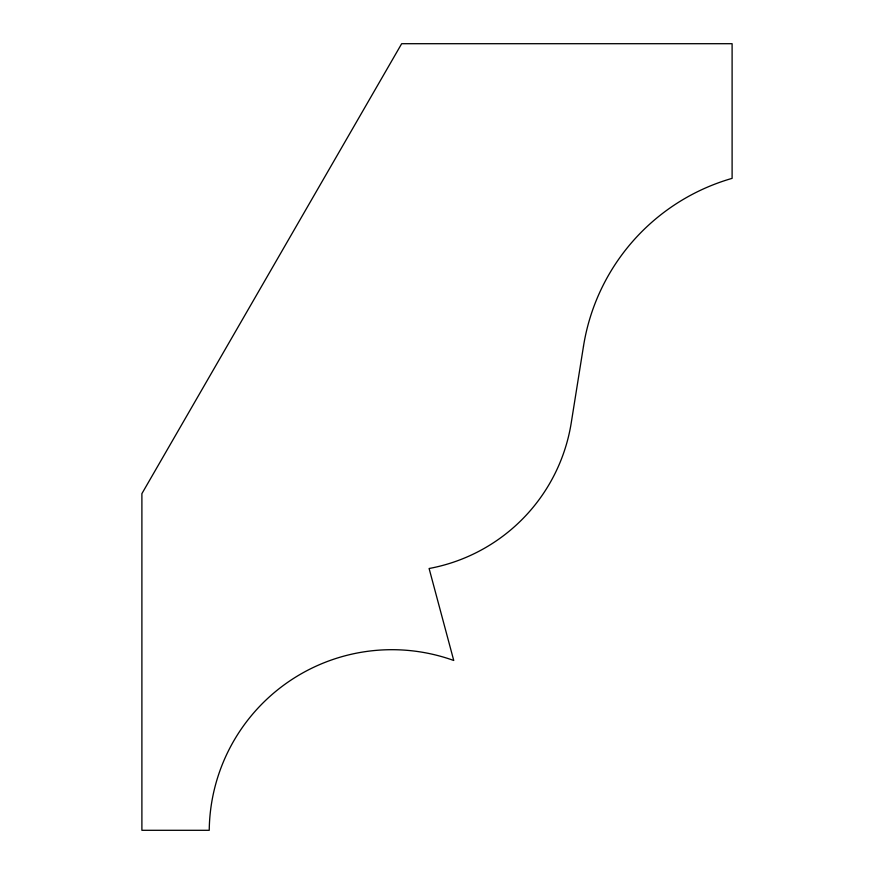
<?xml version="1.0" encoding="UTF-8"?>
<svg xmlns="http://www.w3.org/2000/svg" width="874" height="874" viewBox="0 0 874 874"><rect width="100%" height="100%" fill="white"/><g stroke="black" fill="none" stroke-linecap="round" stroke-linejoin="round"><path stroke-width="1.31" d="M583.515 346.071L571.235 422.874A176.417 176.417 0 0 1 429.101 568.504L453.748 660.482A182.677 182.677 0 0 0 209.236 830.3L141.894 830.3L141.894 493.635L401.669 43.7L732.106 43.7L732.106 178.362A208.744 208.744 0 0 0 583.515 346.071"/></g></svg>
